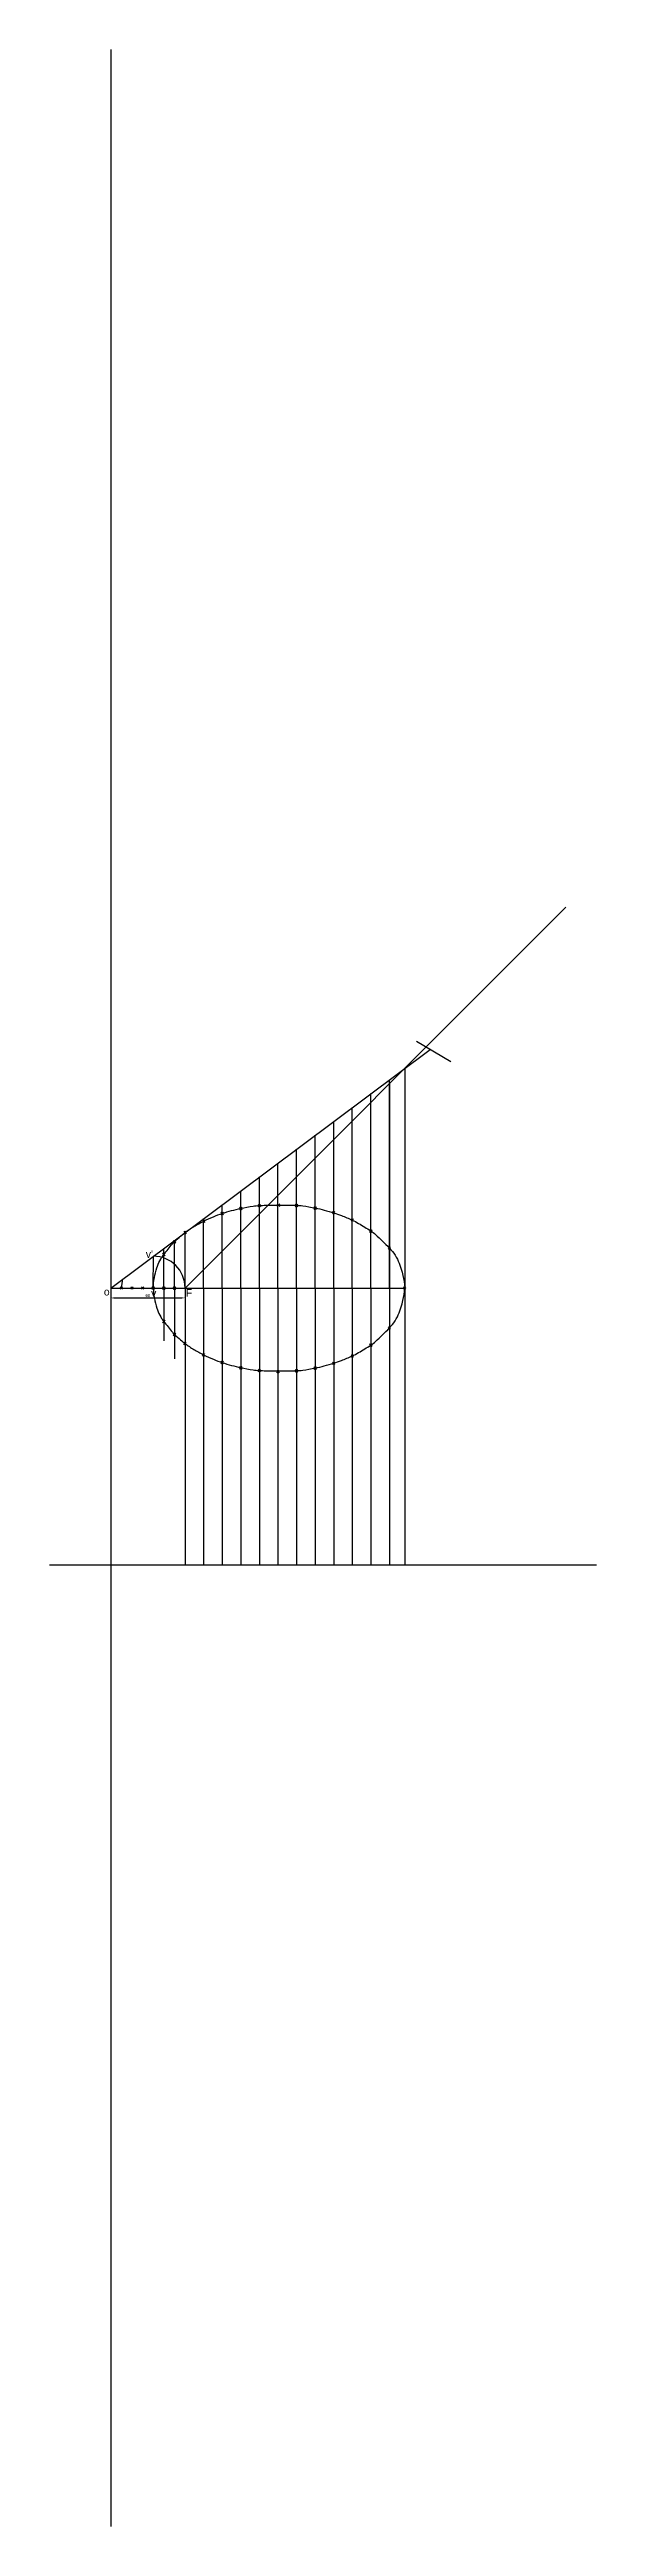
# Model space of a CAD drawing. Header units: millimetres. Extents: x -49 to 392, y -1000 to 1000.
import ezdxf

# ---------------------------------------------------------------- set-up
doc = ezdxf.new("R2010")
doc.units = ezdxf.units.MM
doc.header["$PDMODE"] = 3
doc.styles.get("Standard").update_dxf_attribs({"font": 'arial.ttf'})
doc.dimstyles.new('ISO-25', dxfattribs={"dimtxt": 2.5, "dimasz": 2.5, "dimexe": 1.25, "dimexo": 0.625, "dimtad": 1, "dimtxsty": 'Standard', "dimcen": 2.5, "dimadec": 0, "dimazin": 0, "dimtfac": 1, "dimtmove": 0, "dimatfit": 3, "dimfxl": 1, "dimarcsym": 0})

# ---------------------------------------------------------------- blocks, each defined once
blk = doc.blocks.new('*D1')
at = {"color": 0, "lineweight": -2, "transparency": 16777216}
for p, q in [((0, -0.6), (0, -9.3)), ((2.5, -8), (57.5, -8)), ((60, -0.6), (60, -9.3))]:
    blk.add_line(p, q, dxfattribs=at)
at = {"color": 0, "transparency": 16777216}
for points in [[(2.5, -7.6), (2.5, -8.5), (0, -8)], [(57.5, -7.6), (57.5, -8.5), (60, -8)]]:
    blk.add_solid(points, dxfattribs=at)
at = {"layer": 'Defpoints', "color": 0, "transparency": 16777216}
for p in [(0, 0), (60, 0), (60, -8)]:
    blk.add_point(p, dxfattribs=at)
at = {"color": 0, "transparency": 16777216, "insert": (30, -6.1), "char_height": 2.5, "attachment_point": 5}
blk.add_mtext('60', dxfattribs=at)

msp = doc.modelspace()

# ---------------------------------------------------------------- linework, layer by layer
for p, q in [((0, 1000), (0, -1000)), ((60, 0), (367.384, 307.384)), ((0, 0), (257.829, 192.659)), ((246.807, 199.183), (274.537, 182.769)), ((225, 0), (225, 168.128)), ((225, 165), (225, -223.618)), ((237.377, 177.377), (237.377, -223.618)), ((195, 0), (195, 145.711)), ((210, 0), (210, 156.92)), ((165, 0), (165, 123.294)), ((180, 0), (180, 134.503)), ((135, 0), (135, 100.877)), ((150, 0), (150, 112.086)), ((120, 0), (120, 89.668)), ((90, 0), (90, 67.251)), ((105, 0), (105, 78.46)), ((60, 0), (60, 44.834)), ((75, 0), (75, 56.043)), ((34.286, 0), (34.412, 25.714)), ((42.857, 0), (42.857, 32.024)), ((51.429, 0), (51.429, 38.429)), ((0, 0), (60, 0)), ((60, 0), (237.377, 0)), ((42.857, 0), (42.857, -42.567)), ((51.429, 0), (51.429, -57.194)), ((60, 0), (60, -223.618)), ((75, 0), (75, -223.618)), ((90, 0), (90, -223.618)), ((105, 0), (105, -223.618)), ((120, 0), (120, -223.618)), ((135, 0), (135, -223.618)), ((150, 0), (150, -223.618)), ((165, 0), (165, -223.618)), ((180, 0), (180, -223.618)), ((195, 0), (195, -223.618)), ((210, 0), (210, -223.618)), ((-49.448, -223.618), (392.191, -223.618))]:
    msp.add_line(p, q)
for points in [[(34.286, 0, -0.06499059), (37.199, 16.28, -0.08867409), (42.857, 27.05, -0.00703216), (49.747, 35.662, -0.03152011), (51.429, 37.461, -0.01140443), (56.423, 41.959, -0.016706), (60, 44.834, -0.02379058), (67.136, 49.674, -0.02285871), (75, 53.998, -0.01638936), (82.91, 57.571, -0.01882423), (90, 60.189, -0.01259461), (97.619, 62.471, -0.01318542), (105, 64.273, -0.01418155), (114.918, 66.125, -0.02802722), (120, 66.637, -0.00658881), (125.139, 66.796, -0.00327248), (135.49, 66.914, -0.00303522), (145.259, 66.901, -0.00625361), (150, 66.807, -0.02802383), (155.058, 66.359, -0.01409332), (165, 64.625, -0.01295654), (172.42, 62.914, -0.01251608), (180, 60.753, -0.01829771), (186.381, 58.501, -0.01321771), (195, 54.834, -0.02482844), (200.056, 52.212, -0.01210191), (210, 46.085, -0.04187978), (213.733, 43.187, -0.01260107), (225, 32.282, -0.10297095), (232.888, 20.012, -0.07285669), (237.377, 0)], [(34.286, 0, 0.06499059), (37.199, -16.28, 0.08867409), (42.857, -27.05, 0.00703216), (49.747, -35.662, 0.03152011), (51.429, -37.461, 0.01140443), (56.423, -41.959, 0.016706), (60, -44.834, 0.02379058), (67.136, -49.674, 0.02285871), (75, -53.998, 0.01638936), (82.91, -57.571, 0.01882423), (90, -60.189, 0.01259461), (97.619, -62.471, 0.01318542), (105, -64.273, 0.01418155), (114.918, -66.125, 0.02802722), (120, -66.637, 0.00658881), (125.139, -66.796, 0.00327248), (135.49, -66.914, 0.00303522), (145.259, -66.901, 0.00625361), (150, -66.807, 0.02802383), (155.058, -66.359, 0.01409332), (165, -64.625, 0.01295654), (172.42, -62.914, 0.01251608), (180, -60.753, 0.01829771), (186.381, -58.501, 0.01321771), (195, -54.834, 0.02482844), (200.056, -52.212, 0.01210191), (210, -46.085, 0.04187978), (213.733, -43.187, 0.01260107), (225, -32.282, 0.10297095), (232.888, -20.012, 0.07285669), (237.377, 0)]]:
    msp.add_lwpolyline(points, format="xyb")
for start, end in [(0, 89.718468), (163.818439, 180)]:
    msp.add_arc((34.286, 0), 25.714, start, end)
for p in [(90, 60.189), (105, 64.273), (120, 66.637), (135.49, 66.914), (150, 66.807), (165, 64.625), (180, 60.753), (60, 44.834), (75, 53.998), (195, 54.834), (210, 46.085), (42.857, 27.05), (51.429, 37.461), (225, 32.282), (8.571, 0), (17.143, 0), (25.714, 0), (34.286, 0), (42.857, 0), (51.429, 0), (237.377, 0), (42.857, -27.05), (51.429, -37.461), (225, -32.282), (60, -44.834), (75, -53.998), (90, -60.189), (180, -60.753), (195, -54.834), (210, -46.085), (105, -64.273), (120, -66.637), (135, -67.462), (150, -66.807), (165, -64.625)]:
    msp.add_point(p)

# ---------------------------------------------------------------- texts
for s, p in [("v'", (28.308, 24.355)), ('o', (-5.574, -6.038)), ('v', (32.599, -7.008)), ('F', (60.541, -6.921))]:
    msp.add_text(s, height=6).set_placement(p)

# ---------------------------------------------------------------- dimensions: what is measured, and where the dimension line sits
dim = msp.add_linear_dim(base=(60, -8.045), p1=(0, 0), p2=(60, 0), dimstyle='ISO-25')
dim.commit()
dim.dimension.update_dxf_attribs({"geometry": '*D1', "text_midpoint": (30, -6.143)})

doc.saveas('drawing.dxf')
